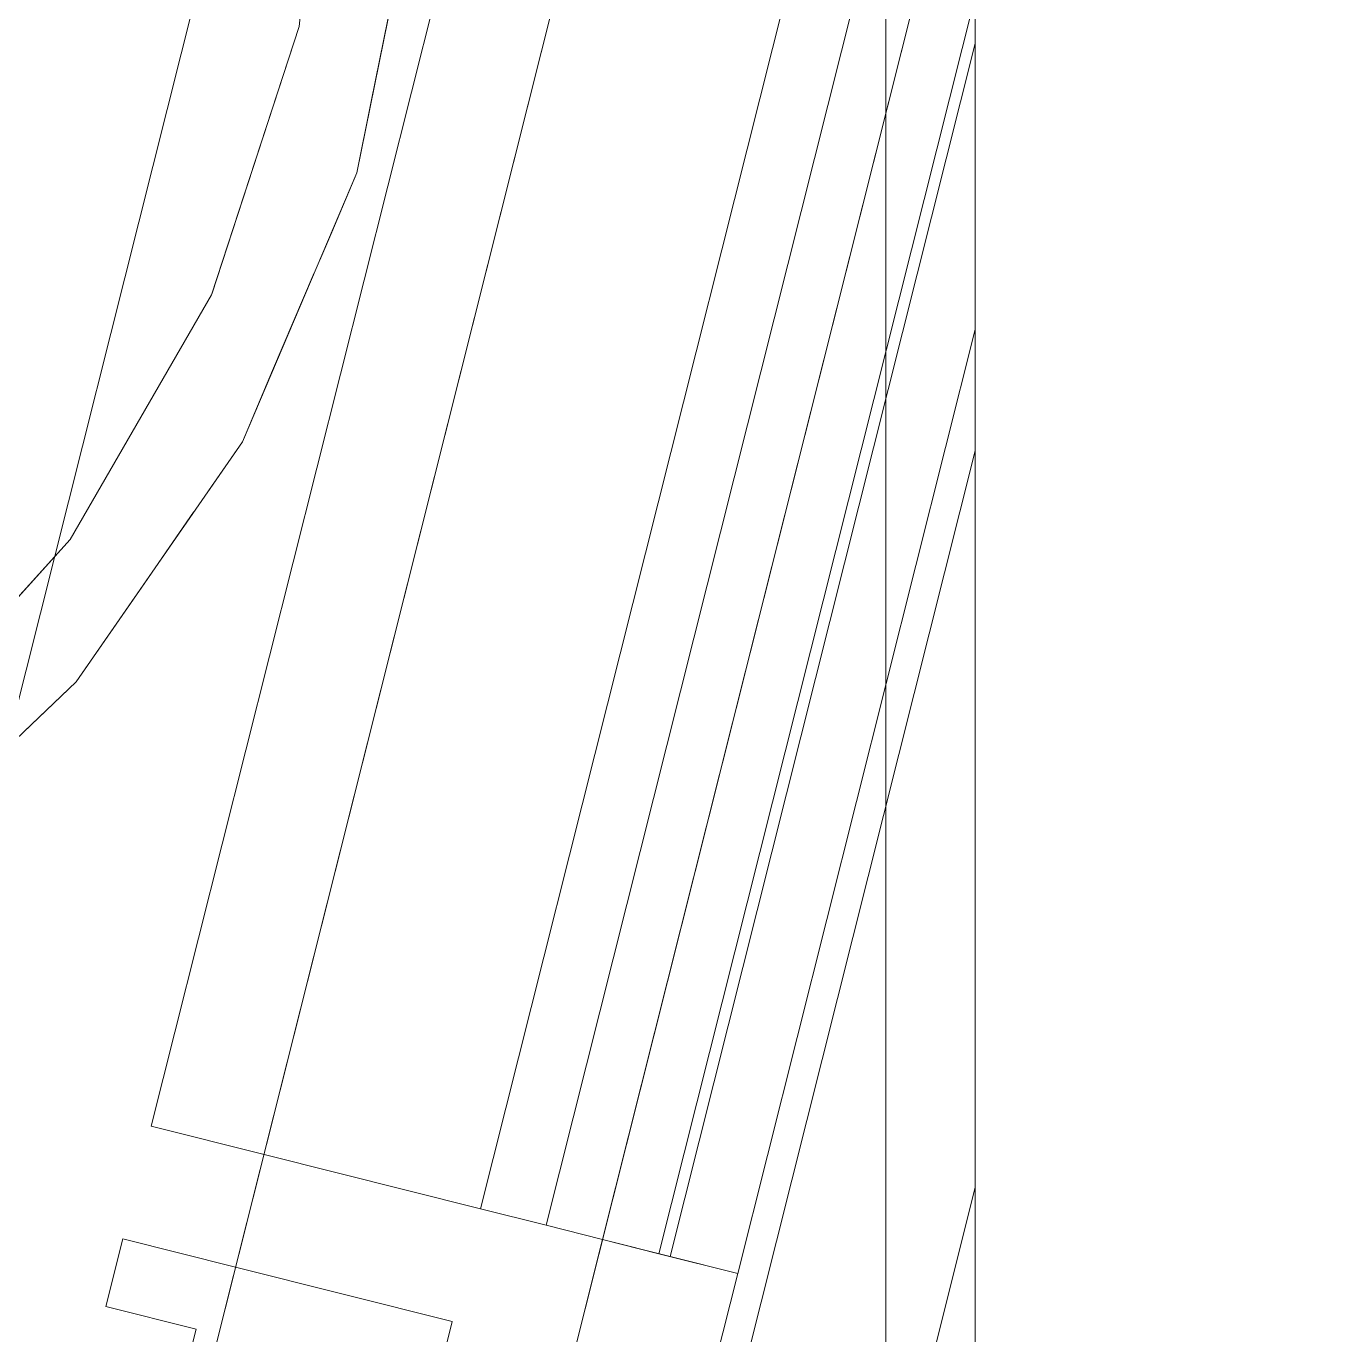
# Model space of a CAD drawing. Header units: millimetres. Extents: x -57519 to 497916, y -349472 to 446842.
# Drawn here: x 336598.7 to 336877, y 28282.8 to 28564.1 of the extents above; entities that cross this region are included whole.
import ezdxf

# ---------------------------------------------------------------- set-up
doc = ezdxf.new("R2010")
doc.units = ezdxf.units.MM
for name, color, linetype, lineweight in [('A-CLNG', 13, 'Continuous', 5), ('A-DETL-GENF', 92, 'Continuous', 5), ('A-FLOR', 192, 'Continuous', 5), ('A-FLOR-PATT', 8, 'Continuous', 5), ('A-GLAZ-CURT', 52, 'Continuous', 20), ('A-GLAZ-CWMG', 51, 'Continuous', 20), ('A-WALL', 113, 'Continuous', 20), ('Q-CASE', 31, 'Continuous', 5)]:
    doc.layers.add(name, color=color, linetype=linetype, lineweight=lineweight)

# ---------------------------------------------------------------- blocks, each defined once
blk = doc.blocks.new('System Panel - _DLN__12_12mm laminated clear glass-11282539-SITE COVERAGE')
at = {"layer": 'A-GLAZ-CURT', "lineweight": 5}
for p, q in [((139.21, 12.5), (418.07, 12.5)), ((418.07, 12.5), (139.21, 12.5)), ((418.07, 12.5), (418.07, -12.5)), ((418.07, 12.5), (418.07, 0)), ((418.07, 0), (418.07, -12.5)), ((39.81, -12.5), (418.07, -12.5)), ((418.07, -12.5), (39.81, -12.5))]:
    blk.add_line(p, q, dxfattribs=at)
blk = doc.blocks.new('Rectangular Mullion - DLN_75 x 150mm _WD_-STUR_ OPENING-6629325-SITE COVERAGE')
at = {"layer": 'A-GLAZ-CWMG', "lineweight": 5}
for p, q in [((87874.22, 28273.1), (88021.2, 28857.49)), ((88021.2, 28857.49), (87874.22, 28273.1)), ((88039.29, 28314.45), (88019.69, 28236.51)), ((88039.29, 28314.45), (88019.69, 28236.51))]:
    blk.add_line(p, q, dxfattribs=at)
blk = doc.blocks.new('Rectangular Mullion - DLN_FRAME-11282513-SITE COVERAGE')
at = {"layer": 'A-GLAZ-CWMG', "lineweight": 5}
for p, q in [((87862.17, 28327.68), (87995.42, 28857.49)), ((87932.97, 28309.88), (88039.29, 28732.62)), ((87932.97, 28309.88), (88039.29, 28732.62)), ((87932.97, 28309.88), (88039.29, 28732.62)), ((87932.97, 28309.88), (88039.29, 28732.62)), ((87959.15, 28303.29), (88039.29, 28621.93)), ((87959.15, 28303.29), (88039.29, 28621.93)), ((87959.15, 28303.29), (88039.29, 28621.93)), ((87959.15, 28303.29), (88039.29, 28621.93)), ((87973.7, 28299.63), (88039.29, 28560.43)), ((87973.7, 28299.63), (88039.29, 28560.43)), ((87988.24, 28295.97), (88039.29, 28498.94)), ((87988.24, 28295.97), (88039.29, 28498.94)), ((87988.24, 28295.97), (88039.29, 28498.94)), ((87988.24, 28295.97), (88039.29, 28498.94)), ((87886.42, 28321.59), (87862.17, 28327.68)), ((87886.42, 28321.59), (87932.97, 28309.88)), ((87932.97, 28309.88), (87886.42, 28321.59)), ((87932.97, 28309.88), (87947.03, 28306.34)), ((87947.03, 28306.34), (87932.97, 28309.88)), ((87947.03, 28306.34), (87959.15, 28303.29)), ((87959.15, 28303.29), (87947.03, 28306.34)), ((87959.15, 28303.29), (87971.27, 28300.24)), ((87971.27, 28300.24), (87959.15, 28303.29)), ((87988.24, 28295.97), (87971.27, 28300.24)), ((87973.7, 28299.63), (87988.24, 28295.97)), ((87988.24, 28295.97), (87973.7, 28299.63)), ((87973.7, 28299.63), (87988.24, 28295.97))]:
    blk.add_line(p, q, dxfattribs=at)
blk = doc.blocks.new('Rectangular Mullion - DLN_FRAME-8655333-SITE COVERAGE')
at = {"layer": 'A-GLAZ-CWMG', "lineweight": 5}
for p, q in [((-25, 75), (-25, 100)), ((-25, 100), (-10, 100)), ((-10, 100), (-10, 80)), ((10, 80), (10, 100)), ((10, 100), (25, 100)), ((25, 100), (25, 75)), ((-10, 80), (10, 80)), ((-25, 75), (-25, 27)), ((-25, 27), (-25, 75)), ((25, 27), (25, 75)), ((25, 75), (25, 27)), ((-25, 27), (-5, 27)), ((-5, 27), (-25, 27)), ((-5, 27), (-5, 0)), ((-5, 0), (-5, 27)), ((5, 0), (5, 27)), ((5, 27), (25, 27)), ((25, 27), (5, 27)), ((5, 27), (5, 0)), ((-5, 0), (-50, 0)), ((-50, 0), (-50, -12.5)), ((-50, -30), (-50, 0)), ((-50, 0), (-5, 0)), ((50, 0), (5, 0)), ((5, 0), (50, 0)), ((50, -12.5), (50, 0)), ((50, 0), (50, -30)), ((-50, -15), (-50, -30)), ((-25, -30), (-25, -15)), ((-25, -15), (25, -15)), ((25, -15), (-25, -15)), ((-25, -15), (-25, -30)), ((25, -15), (25, -30)), ((25, -30), (25, -15)), ((50, -30), (50, -15)), ((-50, -30), (-25, -30)), ((-25, -30), (-50, -30)), ((25, -30), (50, -30)), ((50, -30), (25, -30))]:
    blk.add_line(p, q, dxfattribs=at)
blk = doc.blocks.new('DLN_Cat Ladder - 750x750x4500 _WDD_-9656512-SITE COVERAGE')
at = {"layer": 'Q-CASE'}
for p, q in [((343.87, -878.55), (349.73, -849.57)), ((343.87, -878.55), (349.73, -849.57)), ((343.87, -878.55), (349.73, -849.57)), ((343.87, -878.55), (349.73, -849.57)), ((343.87, -878.55), (349.73, -849.57)), ((343.87, -878.55), (349.73, -849.57)), ((343.87, -878.55), (349.73, -849.57)), ((343.87, -878.55), (349.73, -849.57)), ((343.87, -878.55), (349.73, -849.57)), ((328.34, -862.39), (309.61, -919.95)), ((328.34, -862.39), (309.61, -919.95)), ((328.34, -862.39), (309.61, -919.95)), ((328.34, -862.39), (309.61, -919.95)), ((328.34, -862.39), (309.61, -919.95)), ((328.34, -862.39), (309.61, -919.95)), ((328.34, -862.39), (309.61, -919.95)), ((328.34, -862.39), (309.61, -919.95)), ((328.34, -862.39), (309.61, -919.95)), ((332.79, -912.64), (335.36, -906.6)), ((332.79, -912.64), (335.36, -906.6)), ((332.79, -912.64), (335.36, -906.6)), ((332.79, -912.64), (335.36, -906.6)), ((332.79, -912.64), (335.36, -906.6)), ((332.79, -912.64), (335.36, -906.6)), ((332.79, -912.64), (335.36, -906.6)), ((332.79, -912.64), (335.36, -906.6)), ((332.79, -912.64), (335.36, -906.6)), ((322.67, -936.4), (331.61, -915.4)), ((322.67, -936.4), (331.61, -915.4)), ((322.67, -936.4), (331.61, -915.4)), ((322.67, -936.4), (331.61, -915.4)), ((322.67, -936.4), (331.61, -915.4)), ((322.67, -936.4), (331.61, -915.4)), ((322.67, -936.4), (331.61, -915.4)), ((322.67, -936.4), (331.61, -915.4)), ((322.67, -936.4), (331.61, -915.4)), ((309.55, -920.13), (279.28, -972.46)), ((309.55, -920.13), (279.28, -972.46)), ((309.55, -920.13), (279.28, -972.46)), ((309.55, -920.13), (279.28, -972.46)), ((309.55, -920.13), (279.28, -972.46)), ((309.55, -920.13), (279.28, -972.46)), ((309.55, -920.13), (279.28, -972.46)), ((309.55, -920.13), (279.28, -972.46)), ((309.55, -920.13), (279.28, -972.46)), ((295.19, -981.99), (305.67, -966.86)), ((295.19, -981.99), (305.67, -966.86)), ((295.19, -981.99), (305.67, -966.86)), ((295.19, -981.99), (305.67, -966.86)), ((295.19, -981.99), (305.67, -966.86)), ((295.19, -981.99), (305.67, -966.86)), ((295.19, -981.99), (305.67, -966.86)), ((295.19, -981.99), (305.67, -966.86)), ((295.19, -981.99), (305.67, -966.86)), ((279.14, -972.7), (238.69, -1017.51)), ((279.14, -972.7), (238.69, -1017.51)), ((279.14, -972.7), (238.69, -1017.51)), ((279.14, -972.7), (238.69, -1017.51)), ((279.14, -972.7), (238.69, -1017.51)), ((279.14, -972.7), (238.69, -1017.51)), ((279.14, -972.7), (238.69, -1017.51)), ((279.14, -972.7), (238.69, -1017.51)), ((279.14, -972.7), (238.69, -1017.51))]:
    blk.add_line(p, q, dxfattribs=at)
at = {"layer": 'Q-CASE', "flags": 128}
for points in [[(-265.3, -802), (-258.94, -864.47), (-240.12, -924.37), (-209.62, -979.26), (-168.68, -1026.87), (-118.99, -1065.26), (-62.59, -1092.84), (-1.78, -1108.5), (60.94, -1111.57), (122.99, -1101.95), (181.82, -1080.02), (235.04, -1046.69), (280.44, -1003.31), (316.17, -951.68), (340.76, -893.91), (353.21, -832.36), (354.7, -802)], [(334.7, -802), (328.34, -862.39), (309.55, -920.13), (279.14, -972.7), (238.45, -1017.78), (189.27, -1053.39), (133.75, -1077.99), (74.33, -1090.48), (13.6, -1090.33), (-45.76, -1077.53), (-101.15, -1052.65), (-150.15, -1016.78), (-190.61, -971.5), (-220.75, -918.78), (-239.25, -860.94), (-245.3, -802)], [(335.36, -906.6), (340.76, -893.91), (343.87, -878.55)], [(335.36, -906.6), (340.76, -893.91), (343.87, -878.55)], [(335.36, -906.6), (340.76, -893.91), (343.87, -878.55)], [(335.36, -906.6), (340.76, -893.91), (343.87, -878.55)], [(335.36, -906.6), (340.76, -893.91), (343.87, -878.55)], [(335.36, -906.6), (340.76, -893.91), (343.87, -878.55)], [(335.36, -906.6), (340.76, -893.91), (343.87, -878.55)], [(335.36, -906.6), (340.76, -893.91), (343.87, -878.55)], [(335.36, -906.6), (340.76, -893.91), (343.87, -878.55)], [(308.86, -962.24), (316.17, -951.68), (322.67, -936.4)], [(308.86, -962.24), (316.17, -951.68), (322.67, -936.4)], [(308.86, -962.24), (316.17, -951.68), (322.67, -936.4)], [(308.86, -962.24), (316.17, -951.68), (322.67, -936.4)], [(308.86, -962.24), (316.17, -951.68), (322.67, -936.4)], [(308.86, -962.24), (316.17, -951.68), (322.67, -936.4)], [(308.86, -962.24), (316.17, -951.68), (322.67, -936.4)], [(308.86, -962.24), (316.17, -951.68), (322.67, -936.4)], [(308.86, -962.24), (316.17, -951.68), (322.67, -936.4)], [(269.28, -1013.97), (280.44, -1003.31), (295.19, -981.99)], [(269.28, -1013.97), (280.44, -1003.31), (295.19, -981.99)], [(269.28, -1013.97), (280.44, -1003.31), (295.19, -981.99)], [(269.28, -1013.97), (280.44, -1003.31), (295.19, -981.99)], [(269.28, -1013.97), (280.44, -1003.31), (295.19, -981.99)], [(269.28, -1013.97), (280.44, -1003.31), (295.19, -981.99)], [(269.28, -1013.97), (280.44, -1003.31), (295.19, -981.99)], [(269.28, -1013.97), (280.44, -1003.31), (295.19, -981.99)], [(269.28, -1013.97), (280.44, -1003.31), (295.19, -981.99)]]:
    blk.add_lwpolyline(points, dxfattribs=at)

msp = doc.modelspace()

# ---------------------------------------------------------------- hatches: boundary and pattern name
at = {"layer": 'A-DETL-GENF'}
h = msp.add_hatch(dxfattribs=at)
h.set_pattern_fill('FP_40', color=250, style=0, pattern_type=2)
h.set_pattern_definition([(45, (248763.4, 0), (-1257.236, 1257.236), []), (45, (248763.4, 1905), (-1257.236, 1257.236), [])])
h.paths.add_polyline_path([(325750.11, -8642.51), (328562.73, -8642.51), (328562.73, 4657.49), (341312.73, 4657.49), (341312.73, 30557.49), (342712.73, 30557.49), (342712.73, 48907.68), (339962.73, 48907.68), (339962.73, 52157.49), (338962.73, 52157.49), (338962.73, 53757.49), (297512.73, 53757.49), (297512.73, 52247.49), (286277.73, 52247.49), (286277.73, 34407.49), (285902.73, 34407.49), (285902.73, 7407.49), (286277.73, 7407.49), (286277.73, -2267.51), (315555.23, -2267.51), (315555.23, -8642.51), (321257.06, -8642.51)], flags=0)
at = {"layer": 'A-FLOR-PATT'}
h = msp.add_hatch(dxfattribs=at)
h.set_pattern_fill('FP_11', color=256, style=0, pattern_type=2)
h.set_pattern_definition([(0, (373282.6, 24010.6), (0, 600), []), (90, (373282.62, 24010.6), (-300, 2e-14), [])])
h.paths.add_polyline_path([(336449.86, 23830.82), (336802.73, 23833.82), (336802.73, 25307.49), (336046.44, 25307.49), (335675.79, 23830.82), (336421.08, 23830.82)], flags=0)
h.paths.add_polyline_path([(337544.34, 23830.82), (337552.73, 23830.82), (337552.73, 25307.49), (337402.73, 25307.49), (337404.08, 23830.82), (337427.73, 23830.82)], flags=0)
h.paths.add_polyline_path([(336777.73, 25457.49), (336802.73, 25457.49), (336802.73, 26849.49), (336434.27, 26849.49), (336088.19, 25457.49), (336421.08, 25457.49)], flags=0)
h.paths.add_polyline_path([(337402.73, 25457.49), (337552.73, 25457.49), (337552.73, 28857.49), (337402.73, 28857.49), (337402.73, 25960.88)], flags=0)
h.paths.add_polyline_path([(336672.01, 27449.49), (336802.73, 27449.49), (336798.09, 28295.97), (336585.18, 27449.49), (336620.62, 27449.49)], flags=0)
h.paths.add_polyline_path([(337402.73, 29007.49), (337552.73, 29007.49), (337549.42, 30847.49), (337438.88, 30843.73), (337402.73, 30700), (337402.73, 29493.83)], flags=0)
h.paths.add_polyline_path([(337544.34, 30897.49), (337552.73, 30900.65), (337552.73, 31007.49), (337480.07, 31007.49), (337457.17, 30897.49), (337503.39, 30897.49)], flags=0)

# ---------------------------------------------------------------- linework, layer by layer
at = {"layer": 'A-CLNG'}
msp.add_line((336802.73, 28314.45), (336585.18, 27449.49), dxfattribs=at)
at = {"layer": 'A-FLOR'}
for p, q in [((336802.73, 27449.49), (336802.73, 31007.49)), ((336640.44, 28284.17), (336802.73, 28929.41)), ((336783.51, 28764.49), (336783.51, 28226.49)), ((336711.61, 28259.65), (336802.73, 28621.93)), ((336802.73, 28316.18), (336802.73, 28621.93)), ((336802.73, 28472.83), (336545.35, 27449.49))]:
    msp.add_line(p, q, dxfattribs=at)
at = {"layer": 'A-WALL', "lineweight": 5}
msp.add_line((336353.17, 27449.49), (336802.73, 29236.89), dxfattribs=at)

# ---------------------------------------------------------------- block references
at = {"layer": 'A-GLAZ-CURT', "lineweight": 5, "rotation": 255.882155787932}
msp.add_blockref('System Panel - _DLN__12_12mm laminated clear glass-11282539-SITE COVERAGE', (336824.56, 28708.73), dxfattribs=at)
at = {"layer": 'A-GLAZ-CWMG', "lineweight": 5}
for name in ['Rectangular Mullion - DLN_FRAME-11282513-SITE COVERAGE', 'Rectangular Mullion - DLN_75 x 150mm _WD_-STUR_ OPENING-6629325-SITE COVERAGE']:
    msp.add_blockref(name, (248763.44, 0), dxfattribs=at)
at = {"layer": 'A-GLAZ-CWMG', "lineweight": 5, "extrusion": (0, 0, -1), "rotation": 284.1178442120681}
msp.add_blockref('Rectangular Mullion - DLN_FRAME-8655333-SITE COVERAGE', (-336710.39, 28254.8), dxfattribs=at)
at = {"layer": 'Q-CASE'}
msp.add_blockref('DLN_Cat Ladder - 750x750x4500 _WDD_-9656512-SITE COVERAGE', (336329.03, 29426.49), dxfattribs=at)

doc.saveas('drawing.dxf')
